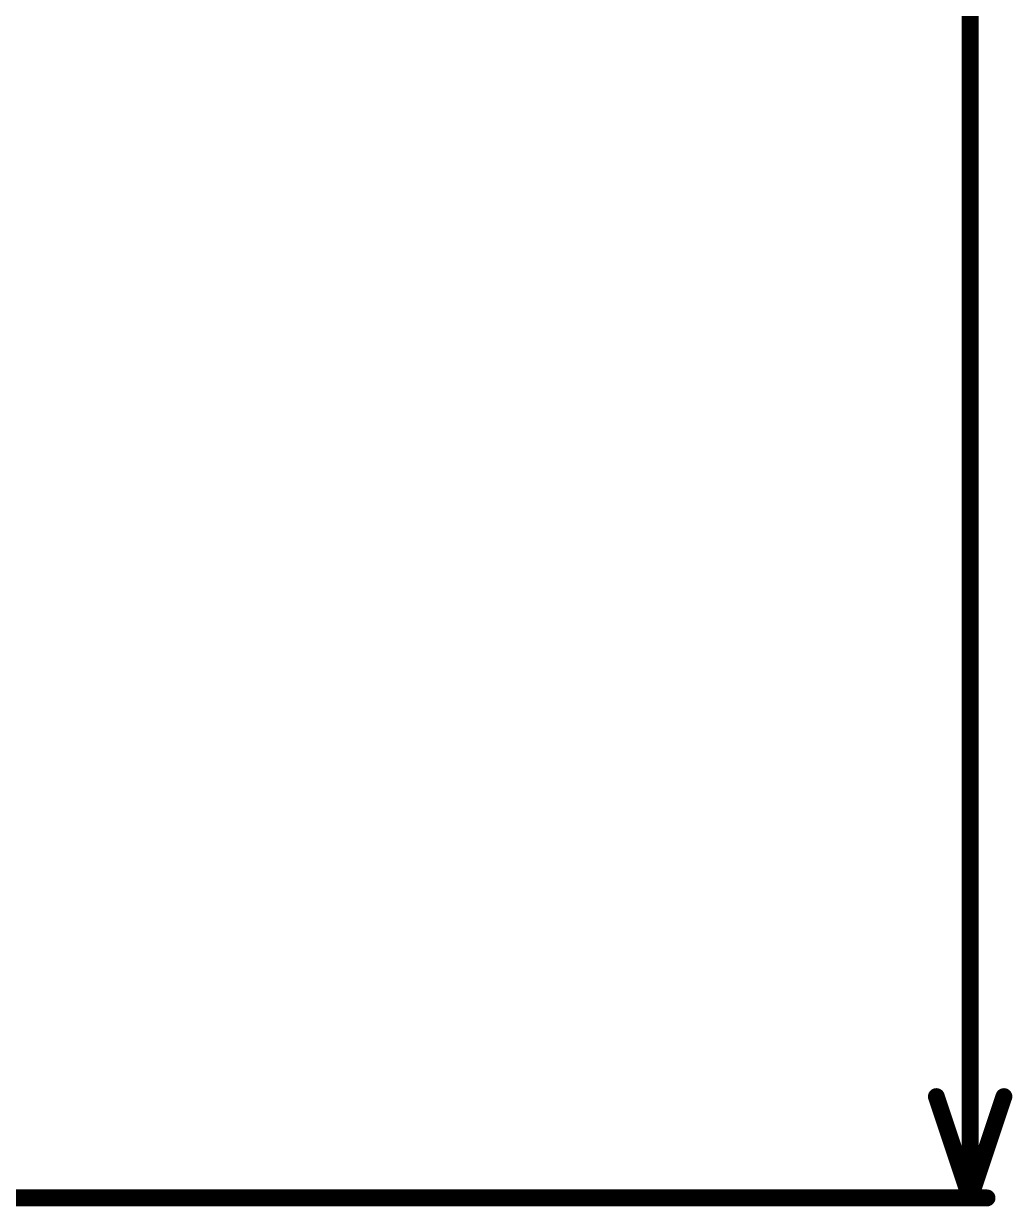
# Model space of a CAD drawing. Header units: inches. Extents: x -17 to 443, y -40 to 218.
# Drawn here: x 210.92 to 225.79, y -2.53 to 15.25 of the extents above; entities that cross this region are included whole.
import ezdxf

# ---------------------------------------------------------------- set-up
doc = ezdxf.new("R2010")
doc.units = ezdxf.units.IN
doc.layers.add('Dimension', color=6, linetype='Continuous')

msp = doc.modelspace()

# ---------------------------------------------------------------- linework, layer by layer
at = {"layer": 'Dimension', "const_width": 0.254}
for points in [[(225.155, -2.408), (225.155, 62.798)], [(224.647, -0.884), (225.155, -2.408)], [(225.155, -2.408), (225.663, -0.884)], [(204.513, -2.408), (225.409, -2.408)]]:
    msp.add_lwpolyline(points, dxfattribs=at)
at = {"layer": 'Dimension', "const_width": 0.127}
for points in [[(224.584, -0.884, 1), (224.711, -0.884, 1)], [(225.6, -0.884, 1), (225.727, -0.884, 1)], [(225.092, -2.408, 1), (225.219, -2.408, 1)], [(225.092, -2.408, 1), (225.219, -2.408, 1)], [(225.092, -2.408, 1), (225.219, -2.408, 1)], [(225.346, -2.408, 1), (225.473, -2.408, 1)]]:
    msp.add_lwpolyline(points, format="xyb", close=True, dxfattribs=at)

doc.saveas('drawing.dxf')
